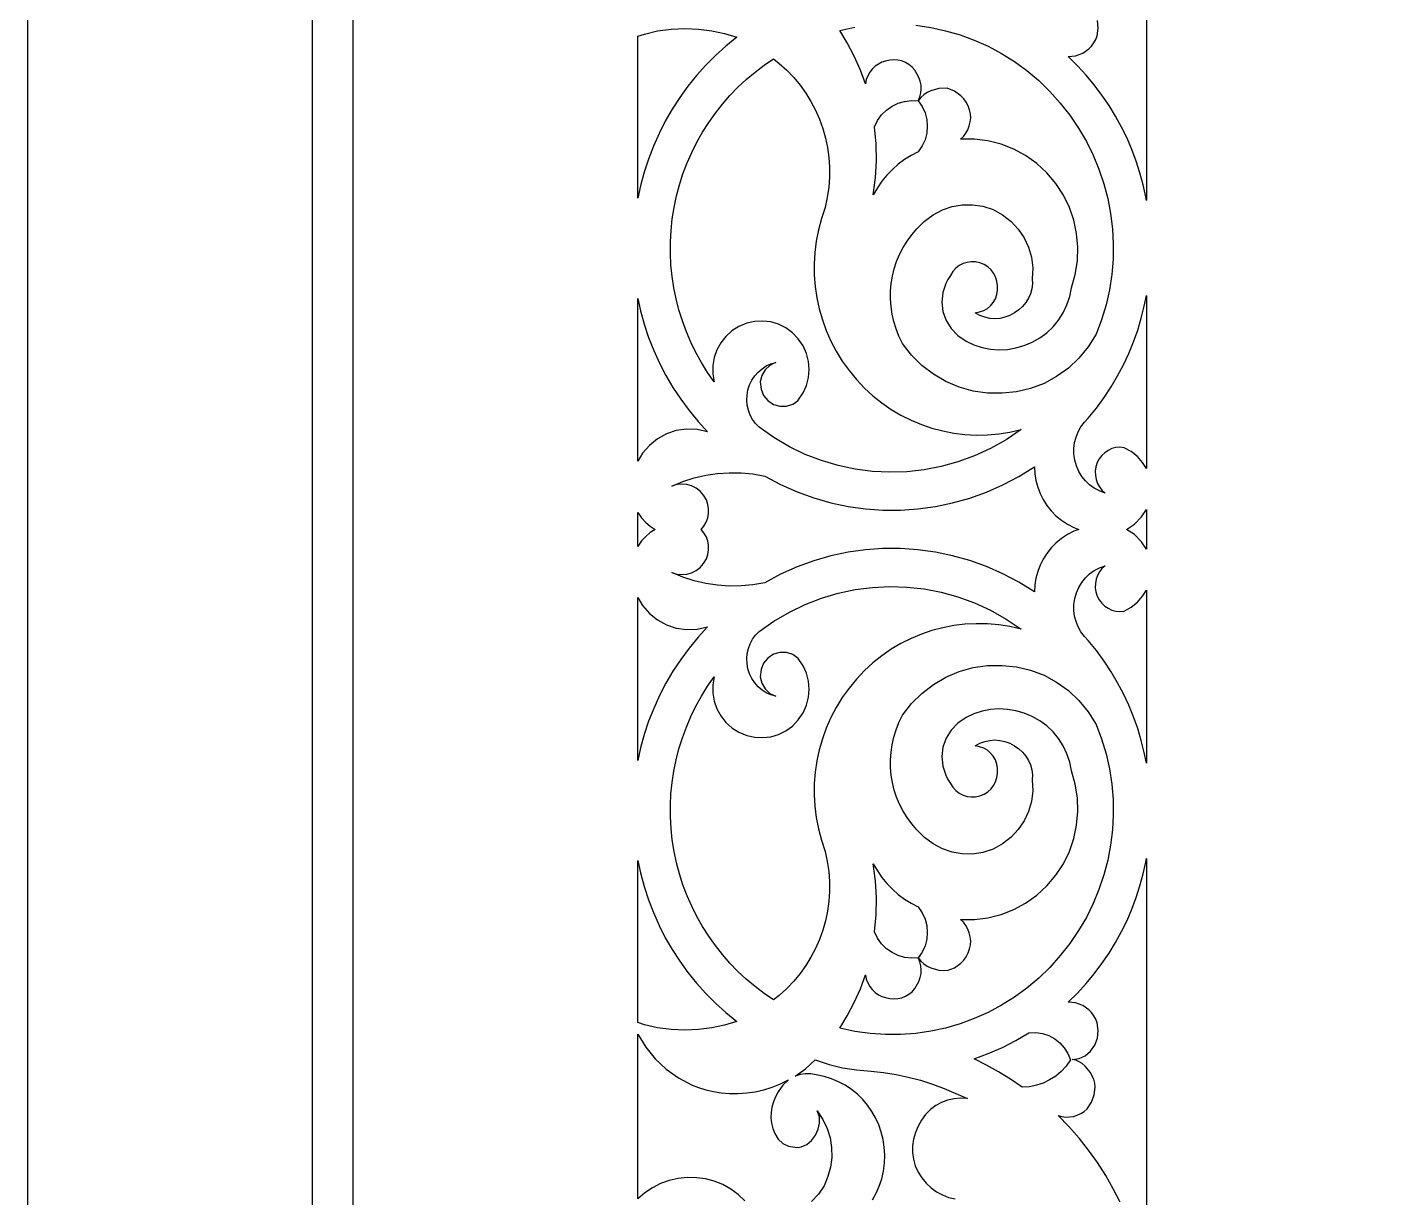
# Model space of a CAD drawing. Extents: x -1830 to 1830, y -1025 to 1025.
# Drawn here: x -1830 to -1158, y -329 to 247 of the extents above; entities that cross this region are included whole.
import ezdxf

# ---------------------------------------------------------------- set-up
doc = ezdxf.new("R2010")
doc.units = 0
doc.layers.add('LAYER_1', color=18, linetype='CONTINUOUS')

msp = doc.modelspace()

# ---------------------------------------------------------------- linework, layer by layer
at = {"layer": 'LAYER_1'}
for points in [[(-1830, -1025), (1830, -1025), (1830, 1025), (-1830, 1025)], [(-1690, 885), (-1690, -885), (1690, -885), (1690, 885)], [(1670, 865), (-1670, 865), (-1670, -865), (1670, -865)], [(-1500.17, 245.93), (-1493.64, 245.1), (-1487.35, 243.75), (-1481.38, 241.9), (-1486.72, 237.58), (-1491.8, 233.01), (-1496.62, 228.18), (-1501.17, 223.12), (-1505.43, 217.83), (-1509.41, 212.33), (-1513.1, 206.62), (-1516.49, 200.73), (-1519.57, 194.67), (-1522.34, 188.43), (-1524.79, 182.05), (-1526.91, 175.53), (-1528.7, 168.87), (-1530, 162.81), (-1530, 242.41), (-1526.78, 243.51), (-1520.23, 245.03), (-1513.55, 245.93), (-1506.83, 246.22)], [(-1460.47, 229.08), (-1456.79, 225.72), (-1453.39, 222.15), (-1450.26, 218.38), (-1447.43, 214.41), (-1444.89, 210.28), (-1442.64, 206), (-1440.71, 201.58), (-1439.08, 197.03), (-1437.77, 192.39), (-1436.78, 187.65), (-1436.12, 182.84), (-1435.79, 177.98), (-1435.8, 173.08), (-1436.15, 168.15), (-1436.85, 163.22), (-1437.91, 158.3), (-1439.78, 152.83), (-1441.25, 147.29), (-1442.33, 141.72), (-1443.03, 136.11), (-1443.34, 130.5), (-1443.28, 124.9), (-1442.83, 119.33), (-1442.02, 113.81), (-1440.84, 108.35), (-1439.29, 102.98), (-1437.38, 97.72), (-1435.1, 92.57), (-1432.48, 87.57), (-1429.5, 82.72), (-1426.17, 78.06), (-1422.5, 73.59), (-1418.58, 69.44), (-1414.42, 65.62), (-1410.03, 62.13), (-1405.43, 58.97), (-1400.65, 56.15), (-1395.71, 53.68), (-1390.62, 51.55), (-1385.41, 49.79), (-1380.09, 48.38), (-1374.69, 47.34), (-1369.22, 46.67), (-1363.71, 46.37), (-1358.18, 46.46), (-1352.63, 46.94), (-1347.11, 47.8), (-1341.61, 49.07), (-1348.99, 44.08), (-1356.65, 39.76), (-1364.55, 36.13), (-1372.64, 33.17), (-1380.9, 30.89), (-1389.27, 29.29), (-1397.72, 28.35), (-1406.2, 28.1), (-1414.68, 28.51), (-1423.11, 29.6), (-1431.45, 31.36), (-1439.66, 33.78), (-1447.69, 36.88), (-1455.52, 40.65), (-1463.1, 45.08), (-1470.38, 50.18), (-1472.1, 51.98), (-1473.56, 53.99), (-1474.73, 56.2), (-1475.6, 58.54), (-1476.17, 60.99), (-1476.41, 63.5), (-1476.32, 66.04), (-1475.88, 68.57), (-1475.08, 71.02), (-1473.96, 73.33), (-1472.54, 75.45), (-1470.86, 77.35), (-1468.94, 78.99), (-1466.83, 80.33), (-1464.54, 81.33), (-1462.12, 81.95), (-1463.69, 81.4), (-1465.11, 80.62), (-1467.42, 78.46), (-1469.01, 75.68), (-1469.83, 72.47), (-1469.41, 68.93), (-1468.18, 65.85), (-1466.11, 63.3), (-1463.22, 61.33), (-1460.17, 60.5), (-1456.96, 60.56), (-1453.86, 61.56), (-1452.43, 62.43), (-1451.12, 63.56), (-1448.77, 67.04), (-1447.09, 70.77), (-1446.09, 74.65), (-1445.75, 78.6), (-1446.09, 82.56), (-1447.09, 86.44), (-1448.77, 90.16), (-1451.12, 93.65), (-1454.02, 96.68), (-1457.3, 99.08), (-1460.88, 100.83), (-1464.67, 101.94), (-1468.59, 102.4), (-1472.55, 102.19), (-1476.48, 101.32), (-1480.28, 99.78), (-1483.76, 97.6), (-1486.74, 94.89), (-1489.19, 91.73), (-1491.08, 88.22), (-1492.38, 84.44), (-1493.05, 80.5), (-1493.06, 76.48), (-1492.39, 72.47), (-1495.66, 77.15), (-1498.68, 81.97), (-1501.43, 86.92), (-1503.92, 92), (-1506.14, 97.18), (-1508.09, 102.47), (-1509.76, 107.84), (-1511.16, 113.3), (-1512.29, 118.81), (-1513.13, 124.38), (-1513.7, 130), (-1513.98, 135.64), (-1513.97, 141.3), (-1513.67, 146.98), (-1513.08, 152.65), (-1512.2, 158.3), (-1511.02, 163.9), (-1509.55, 169.41), (-1507.8, 174.83), (-1505.78, 180.13), (-1503.5, 185.31), (-1500.96, 190.36), (-1498.17, 195.27), (-1495.14, 200.03), (-1491.88, 204.62), (-1488.39, 209.04), (-1484.69, 213.28), (-1480.78, 217.31), (-1476.67, 221.15), (-1472.37, 224.77), (-1467.88, 228.16), (-1463.22, 231.31)], [(-1280, 29.94), (-1281.88, 32.9), (-1284.44, 35.76), (-1287.49, 38.2), (-1290.99, 40.15), (-1293.05, 40.36), (-1295.07, 40.19), (-1297.01, 39.67), (-1298.83, 38.82), (-1300.5, 37.69), (-1301.98, 36.31), (-1303.22, 34.7), (-1304.2, 32.9), (-1304.84, 30.79), (-1305.14, 28.67), (-1305.11, 26.57), (-1304.75, 24.54), (-1304.08, 22.62), (-1303.11, 20.83), (-1301.86, 19.23), (-1300.34, 17.86), (-1303.13, 18.87), (-1305.68, 20.22), (-1308, 21.89), (-1310.04, 23.85), (-1311.81, 26.06), (-1313.27, 28.51), (-1314.41, 31.17), (-1315.2, 34.02), (-1315.62, 36.94), (-1315.64, 39.83), (-1315.29, 42.65), (-1314.58, 45.37), (-1313.54, 47.97), (-1312.18, 50.4), (-1310.53, 52.63), (-1308.6, 54.64), (-1304.56, 59.62), (-1300.81, 64.75), (-1297.35, 70.02), (-1294.17, 75.4), (-1291.28, 80.89), (-1288.67, 86.49), (-1286.34, 92.17), (-1284.3, 97.94), (-1282.54, 103.77), (-1281.06, 109.66), (-1280, 114.9)], [(-1528.65, 107.43), (-1526.83, 100.84), (-1524.67, 94.36), (-1522.17, 87.99), (-1519.34, 81.75), (-1516.18, 75.67), (-1512.7, 69.74), (-1508.9, 63.99), (-1504.8, 58.43), (-1500.39, 53.08), (-1495.69, 47.95), (-1500.88, 49.11), (-1506.06, 49.28), (-1511.11, 48.53), (-1515.91, 46.91), (-1520.35, 44.47), (-1524.32, 41.29), (-1527.69, 37.41), (-1530, 33.51), (-1530, 113.55)], [(-1334.83, 27.34), (-1334.31, 24.03), (-1333.44, 20.79), (-1332.26, 17.65), (-1330.77, 14.63), (-1328.98, 11.79), (-1326.9, 9.13), (-1324.56, 6.71), (-1321.81, 4.44), (-1318.87, 2.52), (-1315.75, 0.94), (-1313.31, 0), (-1315.75, -0.94), (-1318.87, -2.52), (-1321.81, -4.44), (-1324.56, -6.71), (-1326.9, -9.13), (-1328.98, -11.79), (-1330.77, -14.63), (-1332.26, -17.65), (-1333.44, -20.79), (-1334.31, -24.03), (-1334.83, -27.34), (-1335.01, -30.67), (-1342.67, -25.95), (-1350.55, -21.82), (-1358.63, -18.28), (-1366.87, -15.32), (-1375.26, -12.96), (-1383.74, -11.19), (-1392.3, -10.01), (-1400.91, -9.43), (-1409.52, -9.44), (-1418.12, -10.04), (-1426.67, -11.24), (-1435.14, -13.04), (-1443.5, -15.44), (-1451.72, -18.43), (-1459.78, -22.02), (-1467.62, -26.22), (-1473.42, -27.23), (-1479.25, -27.78), (-1485.07, -27.86), (-1490.87, -27.47), (-1496.62, -26.61), (-1502.29, -25.28), (-1507.86, -23.47), (-1513.3, -21.2), (-1510.8, -21.99), (-1508.31, -22.27), (-1505.87, -22.07), (-1503.53, -21.41), (-1501.35, -20.3), (-1499.37, -18.77), (-1497.65, -16.83), (-1496.24, -14.51), (-1495.53, -12.29), (-1495.21, -10.03), (-1495.25, -7.79), (-1495.65, -5.61), (-1496.39, -3.54), (-1497.46, -1.64), (-1498.81, 0), (-1497.46, 1.64), (-1496.39, 3.54), (-1495.65, 5.61), (-1495.25, 7.79), (-1495.21, 10.03), (-1495.53, 12.29), (-1496.24, 14.51), (-1497.65, 16.83), (-1499.37, 18.77), (-1501.35, 20.3), (-1503.53, 21.41), (-1505.87, 22.07), (-1508.31, 22.27), (-1510.8, 21.99), (-1513.3, 21.2), (-1507.86, 23.47), (-1502.29, 25.28), (-1496.62, 26.61), (-1490.87, 27.47), (-1485.07, 27.86), (-1479.25, 27.78), (-1473.42, 27.23), (-1467.62, 26.22), (-1459.78, 22.02), (-1451.72, 18.43), (-1443.5, 15.44), (-1435.14, 13.04), (-1426.67, 11.24), (-1418.12, 10.04), (-1409.52, 9.44), (-1400.91, 9.43), (-1392.3, 10.01), (-1383.74, 11.19), (-1375.26, 12.96), (-1366.87, 15.32), (-1358.63, 18.28), (-1350.55, 21.82), (-1342.67, 25.95), (-1335.01, 30.67)], [(-1528.15, 5.6), (-1526.12, 3.43), (-1523.85, 1.55), (-1521.48, 0), (-1523.85, -1.55), (-1526.12, -3.43), (-1528.15, -5.6), (-1530, -8.36), (-1530, 8.36)], [(-1280, -9.75), (-1282.41, -6.12), (-1285.91, -2.6), (-1289.8, 0), (-1285.91, 2.6), (-1282.41, 6.12), (-1280, 9.75)], [(-1301.86, -19.23), (-1303.11, -20.83), (-1304.08, -22.62), (-1304.75, -24.54), (-1305.11, -26.57), (-1305.14, -28.67), (-1304.84, -30.79), (-1304.2, -32.9), (-1303.22, -34.7), (-1301.98, -36.31), (-1300.5, -37.69), (-1298.83, -38.82), (-1297.01, -39.67), (-1295.07, -40.19), (-1293.05, -40.36), (-1290.99, -40.15), (-1287.49, -38.2), (-1284.44, -35.76), (-1281.88, -32.9), (-1280, -29.94), (-1280, -114.9), (-1281.06, -109.66), (-1282.54, -103.77), (-1284.3, -97.94), (-1286.34, -92.17), (-1288.67, -86.49), (-1291.28, -80.89), (-1294.17, -75.4), (-1297.35, -70.02), (-1300.81, -64.75), (-1304.56, -59.62), (-1308.6, -54.64), (-1310.53, -52.63), (-1312.18, -50.4), (-1313.54, -47.97), (-1314.58, -45.37), (-1315.29, -42.65), (-1315.64, -39.83), (-1315.62, -36.94), (-1315.2, -34.02), (-1314.41, -31.17), (-1313.27, -28.51), (-1311.81, -26.06), (-1310.04, -23.85), (-1308, -21.89), (-1305.68, -20.22), (-1303.13, -18.87), (-1300.34, -17.86)], [(-1527.69, -37.41), (-1524.32, -41.29), (-1520.35, -44.47), (-1515.91, -46.91), (-1511.11, -48.53), (-1506.06, -49.28), (-1500.88, -49.11), (-1495.69, -47.95), (-1500.39, -53.08), (-1504.8, -58.43), (-1508.9, -63.99), (-1512.7, -69.74), (-1516.18, -75.67), (-1519.34, -81.75), (-1522.17, -87.99), (-1524.67, -94.36), (-1526.83, -100.84), (-1528.65, -107.43), (-1530, -113.55), (-1530, -33.51)], [(-1397.72, -28.35), (-1389.27, -29.29), (-1380.9, -30.89), (-1372.64, -33.17), (-1364.55, -36.13), (-1356.65, -39.76), (-1348.99, -44.08), (-1341.61, -49.07), (-1347.11, -47.8), (-1352.63, -46.94), (-1358.18, -46.46), (-1363.71, -46.37), (-1369.22, -46.67), (-1374.69, -47.34), (-1380.09, -48.38), (-1385.41, -49.79), (-1390.62, -51.55), (-1395.71, -53.68), (-1400.65, -56.15), (-1405.43, -58.97), (-1410.03, -62.13), (-1414.42, -65.62), (-1418.58, -69.44), (-1422.5, -73.59), (-1426.17, -78.06), (-1429.5, -82.72), (-1432.48, -87.57), (-1435.1, -92.57), (-1437.38, -97.72), (-1439.29, -102.98), (-1440.84, -108.35), (-1442.02, -113.81), (-1442.83, -119.33), (-1443.28, -124.9), (-1443.34, -130.5), (-1443.03, -136.11), (-1442.33, -141.72), (-1441.25, -147.29), (-1439.78, -152.83), (-1437.91, -158.3), (-1436.85, -163.22), (-1436.15, -168.15), (-1435.8, -173.08), (-1435.79, -177.98), (-1436.12, -182.84), (-1436.78, -187.65), (-1437.77, -192.39), (-1439.08, -197.03), (-1440.71, -201.58), (-1442.64, -206), (-1444.89, -210.28), (-1447.43, -214.41), (-1450.26, -218.38), (-1453.39, -222.15), (-1456.79, -225.72), (-1460.47, -229.08), (-1463.22, -231.31), (-1467.88, -228.16), (-1472.37, -224.77), (-1476.67, -221.15), (-1480.78, -217.31), (-1484.69, -213.28), (-1488.39, -209.04), (-1491.88, -204.62), (-1495.14, -200.03), (-1498.17, -195.27), (-1500.96, -190.36), (-1503.5, -185.31), (-1505.78, -180.13), (-1507.8, -174.83), (-1509.55, -169.41), (-1511.02, -163.9), (-1512.2, -158.3), (-1513.08, -152.65), (-1513.67, -146.98), (-1513.97, -141.3), (-1513.98, -135.64), (-1513.7, -130), (-1513.13, -124.38), (-1512.29, -118.81), (-1511.16, -113.3), (-1509.76, -107.84), (-1508.09, -102.47), (-1506.14, -97.18), (-1503.92, -92), (-1501.43, -86.92), (-1498.68, -81.97), (-1495.66, -77.15), (-1492.39, -72.47), (-1493.06, -76.48), (-1493.05, -80.5), (-1492.38, -84.44), (-1491.08, -88.22), (-1489.19, -91.73), (-1486.74, -94.89), (-1483.76, -97.6), (-1480.28, -99.78), (-1476.48, -101.32), (-1472.55, -102.19), (-1468.59, -102.4), (-1464.67, -101.94), (-1460.88, -100.83), (-1457.3, -99.08), (-1454.02, -96.68), (-1451.12, -93.65), (-1448.77, -90.16), (-1447.09, -86.44), (-1446.09, -82.56), (-1445.75, -78.6), (-1446.09, -74.65), (-1447.09, -70.77), (-1448.77, -67.04), (-1451.12, -63.56), (-1452.43, -62.43), (-1453.86, -61.56), (-1456.96, -60.56), (-1460.17, -60.5), (-1463.22, -61.33), (-1466.11, -63.3), (-1468.18, -65.85), (-1469.41, -68.93), (-1469.83, -72.47), (-1469.01, -75.68), (-1467.42, -78.46), (-1465.11, -80.62), (-1463.69, -81.4), (-1462.12, -81.95), (-1464.54, -81.33), (-1466.83, -80.33), (-1468.94, -78.99), (-1470.86, -77.35), (-1472.54, -75.45), (-1473.96, -73.33), (-1475.08, -71.02), (-1475.88, -68.57), (-1476.32, -66.04), (-1476.41, -63.5), (-1476.17, -60.99), (-1475.6, -58.54), (-1474.73, -56.2), (-1473.56, -53.99), (-1472.1, -51.98), (-1470.38, -50.18), (-1463.1, -45.08), (-1455.52, -40.65), (-1447.69, -36.88), (-1439.66, -33.78), (-1431.45, -31.36), (-1423.11, -29.6), (-1414.68, -28.51), (-1406.2, -28.1)], [(-1343.84, -67.6), (-1336.94, -69.23), (-1330.35, -71.76), (-1324.14, -75.12), (-1318.4, -79.27), (-1313.21, -84.14), (-1308.63, -89.7), (-1304.75, -95.88), (-1302.02, -103.06), (-1299.84, -110.37), (-1298.18, -117.77), (-1297.05, -125.24), (-1296.44, -132.76), (-1296.34, -140.28), (-1296.75, -147.78), (-1297.66, -155.23), (-1299.07, -162.61), (-1300.97, -169.88), (-1303.35, -177.01), (-1306.22, -183.97), (-1309.55, -190.74), (-1313.36, -197.28), (-1317.63, -203.57), (-1322.35, -209.57), (-1327.49, -215.32), (-1332.97, -220.64), (-1338.77, -225.52), (-1344.86, -229.96), (-1351.22, -233.94), (-1357.81, -237.46), (-1364.62, -240.51), (-1371.6, -243.08), (-1378.74, -245.16), (-1386.01, -246.74), (-1393.38, -247.81), (-1400.82, -248.37), (-1408.3, -248.4), (-1415.81, -247.89), (-1423.3, -246.84), (-1430.76, -245.24), (-1427.08, -239.11), (-1423.6, -232.56), (-1420.54, -225.81), (-1418.1, -219.05), (-1417.72, -221.08), (-1417.02, -222.98), (-1416.03, -224.73), (-1414.8, -226.29), (-1413.36, -227.65), (-1411.76, -228.77), (-1410.02, -229.62), (-1408.2, -230.19), (-1406.14, -230.67), (-1404.1, -230.83), (-1402.12, -230.69), (-1400.22, -230.26), (-1398.42, -229.55), (-1396.74, -228.55), (-1395.23, -227.28), (-1393.89, -225.74), (-1391.85, -222.21), (-1391.19, -220.34), (-1390.79, -218.42), (-1390.68, -216.48), (-1390.87, -214.53), (-1391.38, -212.59), (-1392.24, -210.69), (-1395.55, -210.82), (-1398.84, -210.41), (-1402.03, -209.47), (-1405.03, -208.04), (-1407.78, -206.14), (-1410.19, -203.79), (-1412.19, -201.03), (-1413.7, -197.87), (-1412.86, -189.51), (-1412.74, -181.15), (-1413.23, -172.79), (-1414.25, -164.43), (-1412.27, -167.88), (-1410.04, -171.11), (-1407.58, -174.12), (-1404.89, -176.9), (-1402.01, -179.45), (-1398.93, -181.75), (-1395.67, -183.81), (-1392.24, -185.61), (-1390.25, -188.47), (-1388.83, -191.56), (-1387.98, -194.82), (-1387.7, -198.15), (-1387.98, -201.48), (-1388.83, -204.73), (-1390.25, -207.83), (-1392.24, -210.69), (-1390.9, -212.25), (-1389.38, -213.61), (-1387.71, -214.73), (-1385.91, -215.63), (-1382.02, -216.72), (-1377.93, -216.82), (-1374.35, -215.48), (-1371.19, -213.2), (-1369.83, -211.73), (-1368.65, -210.08), (-1367.67, -208.24), (-1366.93, -206.23), (-1366.48, -204.3), (-1366.38, -202.32), (-1366.58, -200.32), (-1367.06, -198.36), (-1367.81, -196.47), (-1368.78, -194.71), (-1369.97, -193.12), (-1371.33, -191.74), (-1364.56, -191.74), (-1357.91, -190.93), (-1351.45, -189.32), (-1345.26, -186.93), (-1339.4, -183.79), (-1333.95, -179.9), (-1328.98, -175.3), (-1324.56, -170), (-1320.82, -164.35), (-1317.86, -158.31), (-1315.69, -151.97), (-1314.31, -145.41), (-1313.73, -138.73), (-1313.95, -131.99), (-1314.99, -125.3), (-1316.85, -118.73), (-1317.72, -114.43), (-1319.09, -110.32), (-1320.91, -106.45), (-1323.18, -102.85), (-1325.86, -99.56), (-1328.92, -96.63), (-1332.35, -94.09), (-1336.11, -91.98), (-1340.1, -90.33), (-1344.2, -89.17), (-1348.37, -88.48), (-1352.55, -88.29), (-1356.71, -88.59), (-1360.8, -89.39), (-1364.77, -90.71), (-1368.58, -92.54), (-1372.7, -95.35), (-1376.01, -98.74), (-1378.48, -102.65), (-1380.13, -107.03), (-1380.54, -111.69), (-1380.06, -116.36), (-1378.66, -120.82), (-1377.6, -122.91), (-1376.28, -124.86), (-1375.1, -126.79), (-1373.66, -128.4), (-1372, -129.69), (-1370.16, -130.64), (-1368.19, -131.26), (-1366.14, -131.52), (-1364.06, -131.44), (-1361.97, -130.99), (-1359.83, -130.19), (-1357.97, -129.06), (-1356.38, -127.64), (-1355.1, -125.98), (-1354.12, -124.1), (-1353.46, -122.06), (-1353.14, -119.88), (-1353.17, -117.62), (-1353.55, -115.4), (-1354.27, -113.37), (-1355.3, -111.54), (-1356.61, -109.95), (-1358.18, -108.62), (-1359.98, -107.58), (-1361.99, -106.86), (-1364.18, -106.47), (-1361.86, -105.19), (-1359.46, -104.27), (-1357.02, -103.73), (-1354.55, -103.54), (-1352.07, -103.73), (-1349.63, -104.27), (-1347.23, -105.19), (-1344.92, -106.47), (-1342.78, -107.87), (-1340.91, -109.55), (-1339.33, -111.47), (-1338.04, -113.58), (-1337.06, -115.84), (-1336.4, -118.23), (-1336.08, -120.69), (-1336.11, -123.19), (-1335.92, -128.56), (-1336.57, -133.75), (-1338, -138.7), (-1340.17, -143.32), (-1343.04, -147.56), (-1346.56, -151.32), (-1350.68, -154.56), (-1355.37, -157.19), (-1360.39, -158.84), (-1365.47, -159.62), (-1370.55, -159.58), (-1375.52, -158.72), (-1380.32, -157.08), (-1384.85, -154.68), (-1389.04, -151.55), (-1392.79, -147.71), (-1395.34, -144.8), (-1397.61, -141.73), (-1399.61, -138.5), (-1401.33, -135.15), (-1402.78, -131.69), (-1403.95, -128.14), (-1404.84, -124.51), (-1405.44, -120.82), (-1405.77, -117.09), (-1405.8, -113.35), (-1405.55, -109.6), (-1405.01, -105.86), (-1404.19, -102.16), (-1403.07, -98.5), (-1401.65, -94.92), (-1399.94, -91.42), (-1395.47, -85.68), (-1390.36, -80.62), (-1384.69, -76.27), (-1378.55, -72.68), (-1372.03, -69.91), (-1365.2, -67.99), (-1358.15, -66.97), (-1350.97, -66.9)], [(-1528.7, -168.87), (-1526.91, -175.53), (-1524.79, -182.05), (-1522.34, -188.43), (-1519.57, -194.67), (-1516.49, -200.73), (-1513.1, -206.62), (-1509.41, -212.33), (-1505.43, -217.83), (-1501.17, -223.12), (-1496.62, -228.18), (-1491.8, -233.01), (-1486.72, -237.58), (-1481.38, -241.9), (-1487.35, -243.75), (-1493.64, -245.1), (-1500.17, -245.93), (-1506.83, -246.22), (-1513.55, -245.93), (-1520.23, -245.03), (-1526.78, -243.51), (-1530, -242.41), (-1530, -162.81)], [(-1331.02, -247.84), (-1327.93, -248.86), (-1325.11, -250.4), (-1322.59, -252.4), (-1320.43, -254.84), (-1318.68, -257.67), (-1317.4, -260.85), (-1319.46, -263.82), (-1321.87, -266.46), (-1324.6, -268.75), (-1327.58, -270.67), (-1330.77, -272.19), (-1334.12, -273.31), (-1337.56, -273.99), (-1341.06, -274.22), (-1346.85, -270.24), (-1352.69, -266.63), (-1358.63, -263.33), (-1364.73, -260.29), (-1357.73, -257.66), (-1350.83, -254.72), (-1344.14, -251.35), (-1337.76, -247.47), (-1334.31, -247.36)]]:
    msp.add_lwpolyline(points, close=True, dxfattribs=at)
for points in [[(-1280, 373.31), (-1280, 161.74), (-1280.31, 163.53), (-1281.61, 169.41), (-1283.19, 175.24), (-1285.04, 181), (-1287.16, 186.67), (-1289.56, 192.26), (-1292.23, 197.75), (-1295.18, 203.12), (-1298.39, 208.37), (-1301.87, 213.49), (-1305.63, 218.47), (-1309.65, 223.29), (-1313.94, 227.94), (-1318.5, 232.42), (-1314.82, 232.84), (-1311.35, 234.09), (-1308.29, 236.19), (-1306.98, 237.54), (-1305.85, 239.11), (-1304.94, 240.83), (-1304.29, 242.63), (-1303.71, 246.36), (-1304.07, 250.08)], [(-1393.38, 247.81), (-1386.01, 246.74), (-1378.74, 245.16), (-1371.6, 243.08), (-1364.62, 240.51), (-1357.81, 237.46), (-1351.22, 233.94), (-1344.86, 229.96), (-1338.77, 225.52), (-1332.97, 220.64), (-1327.49, 215.32), (-1322.35, 209.57), (-1317.63, 203.57), (-1313.36, 197.28), (-1309.55, 190.74), (-1306.22, 183.97), (-1303.35, 177.01), (-1300.97, 169.88), (-1299.07, 162.61), (-1297.66, 155.23), (-1296.75, 147.78), (-1296.34, 140.28), (-1296.44, 132.76), (-1297.05, 125.24), (-1298.18, 117.77), (-1299.84, 110.37), (-1302.02, 103.06), (-1304.75, 95.88), (-1308.63, 89.7), (-1313.21, 84.14), (-1318.4, 79.27), (-1324.14, 75.12), (-1330.35, 71.76), (-1336.94, 69.23), (-1343.84, 67.6), (-1350.97, 66.9), (-1358.15, 66.97), (-1365.2, 67.99), (-1372.03, 69.91), (-1378.55, 72.68), (-1384.69, 76.27), (-1390.36, 80.62), (-1395.47, 85.68), (-1399.94, 91.42), (-1401.65, 94.92), (-1403.07, 98.5), (-1404.19, 102.16), (-1405.01, 105.86), (-1405.55, 109.6), (-1405.8, 113.35), (-1405.77, 117.09), (-1405.44, 120.82), (-1404.84, 124.51), (-1403.95, 128.14), (-1402.78, 131.69), (-1401.33, 135.15), (-1399.61, 138.5), (-1397.61, 141.73), (-1395.34, 144.8), (-1392.79, 147.71), (-1389.04, 151.55), (-1384.85, 154.68), (-1380.32, 157.08), (-1375.52, 158.72), (-1370.55, 159.58), (-1365.47, 159.62), (-1360.39, 158.84), (-1355.37, 157.19), (-1350.68, 154.56), (-1346.56, 151.32), (-1343.04, 147.56), (-1340.17, 143.32), (-1338, 138.7), (-1336.57, 133.75), (-1335.92, 128.56), (-1336.11, 123.19), (-1336.08, 120.69), (-1336.4, 118.23), (-1337.06, 115.84), (-1338.04, 113.58), (-1339.33, 111.47), (-1340.91, 109.55), (-1342.78, 107.87), (-1344.92, 106.47), (-1347.23, 105.19), (-1349.63, 104.27), (-1352.07, 103.73), (-1354.55, 103.54), (-1357.02, 103.73), (-1359.46, 104.27), (-1361.86, 105.19), (-1364.18, 106.47), (-1361.99, 106.86), (-1359.98, 107.58), (-1358.18, 108.62), (-1356.61, 109.95), (-1355.3, 111.54), (-1354.27, 113.37), (-1353.55, 115.4), (-1353.17, 117.62), (-1353.14, 119.88), (-1353.46, 122.06), (-1354.12, 124.1), (-1355.1, 125.98), (-1356.38, 127.64), (-1357.97, 129.06), (-1359.83, 130.19), (-1361.97, 130.99), (-1364.06, 131.44), (-1366.14, 131.52), (-1368.19, 131.26), (-1370.16, 130.64), (-1372, 129.69), (-1373.66, 128.4), (-1375.1, 126.79), (-1376.28, 124.86), (-1377.6, 122.91), (-1378.66, 120.82), (-1380.06, 116.36), (-1380.54, 111.69), (-1380.13, 107.03), (-1378.48, 102.65), (-1376.01, 98.74), (-1372.7, 95.35), (-1368.58, 92.54), (-1364.77, 90.71), (-1360.8, 89.39), (-1356.71, 88.59), (-1352.55, 88.29), (-1348.37, 88.48), (-1344.2, 89.17), (-1340.1, 90.33), (-1336.11, 91.98), (-1332.35, 94.09), (-1328.92, 96.63), (-1325.86, 99.56), (-1323.18, 102.85), (-1320.91, 106.45), (-1319.09, 110.32), (-1317.72, 114.43), (-1316.85, 118.73), (-1314.99, 125.3), (-1313.95, 131.99), (-1313.73, 138.73), (-1314.31, 145.41), (-1315.69, 151.97), (-1317.86, 158.31), (-1320.82, 164.35), (-1324.56, 170), (-1328.98, 175.3), (-1333.95, 179.9), (-1339.4, 183.79), (-1345.26, 186.93), (-1351.45, 189.32), (-1357.91, 190.93), (-1364.56, 191.74), (-1371.33, 191.74), (-1369.97, 193.12), (-1368.78, 194.71), (-1367.81, 196.47), (-1367.06, 198.36), (-1366.58, 200.32), (-1366.38, 202.32), (-1366.48, 204.3), (-1366.93, 206.23), (-1367.67, 208.24), (-1368.65, 210.08), (-1369.83, 211.73), (-1371.19, 213.2), (-1374.35, 215.48), (-1377.93, 216.82), (-1382.02, 216.72), (-1385.91, 215.63), (-1387.71, 214.73), (-1389.38, 213.61), (-1390.9, 212.25), (-1392.24, 210.69), (-1390.25, 207.83), (-1388.83, 204.73), (-1387.98, 201.48), (-1387.7, 198.15), (-1387.98, 194.82), (-1388.83, 191.56), (-1390.25, 188.47), (-1392.24, 185.61), (-1395.67, 183.81), (-1398.93, 181.75), (-1402.01, 179.45), (-1404.89, 176.9), (-1407.58, 174.12), (-1410.04, 171.11), (-1412.27, 167.88), (-1414.25, 164.43), (-1413.23, 172.79), (-1412.74, 181.15), (-1412.86, 189.51), (-1413.7, 197.87), (-1412.19, 201.03), (-1410.19, 203.79), (-1407.78, 206.14), (-1405.03, 208.04), (-1402.03, 209.47), (-1398.84, 210.41), (-1395.55, 210.82), (-1392.24, 210.69), (-1391.38, 212.59), (-1390.87, 214.53), (-1390.68, 216.48), (-1390.79, 218.42), (-1391.19, 220.34), (-1391.85, 222.21), (-1393.89, 225.74), (-1395.23, 227.28), (-1396.74, 228.55), (-1398.42, 229.55), (-1400.22, 230.26), (-1402.12, 230.69), (-1404.1, 230.83), (-1406.14, 230.67), (-1408.2, 230.19), (-1410.02, 229.62), (-1411.76, 228.77), (-1413.36, 227.65), (-1414.8, 226.29), (-1416.03, 224.73), (-1417.02, 222.98), (-1417.72, 221.08), (-1418.1, 219.05), (-1420.54, 225.81), (-1423.6, 232.56), (-1427.08, 239.11), (-1430.76, 245.24), (-1423.3, 246.84)], [(-1292.9, -330.84), (-1296.29, -324.16), (-1300.01, -317.65), (-1304.06, -311.33), (-1308.44, -305.2), (-1313.13, -299.29), (-1318.14, -293.61), (-1323.46, -288.16), (-1321.58, -288.65), (-1319.67, -288.89), (-1317.77, -288.86), (-1315.89, -288.57), (-1314.06, -288.02), (-1312.31, -287.21), (-1310.67, -286.14), (-1309.15, -284.81), (-1307.01, -281.61), (-1305.64, -277.98), (-1305.2, -274.15), (-1305.38, -272.22), (-1305.85, -270.32), (-1307.75, -266.77), (-1310.17, -263.82), (-1311.57, -262.64), (-1313.1, -261.7), (-1314.76, -261.03), (-1316.55, -260.66), (-1313.09, -260.19), (-1310.1, -258.8), (-1307.52, -256.59), (-1305.3, -253.6), (-1304.07, -250.08), (-1303.71, -246.36), (-1304.29, -242.63), (-1304.94, -240.83), (-1305.85, -239.11), (-1306.98, -237.54), (-1308.29, -236.19), (-1311.35, -234.09), (-1314.82, -232.84), (-1318.5, -232.42), (-1313.94, -227.94), (-1309.65, -223.29), (-1305.63, -218.47), (-1301.87, -213.49), (-1298.39, -208.37), (-1295.18, -203.12), (-1292.23, -197.75), (-1289.56, -192.26), (-1287.16, -186.67), (-1285.04, -181), (-1283.19, -175.24), (-1281.61, -169.41), (-1280.31, -163.53), (-1280, -161.74), (-1280, -373.31)], [(-1477.43, -330.17), (-1480.72, -327.01), (-1484.34, -324.31), (-1488.24, -322.11), (-1492.38, -320.44), (-1496.71, -319.32), (-1501.19, -318.81), (-1505.72, -318.67), (-1510.2, -319.1), (-1514.58, -320.08), (-1518.8, -321.59), (-1522.81, -323.63), (-1526.57, -326.18), (-1530, -329.2), (-1530, -248.2), (-1530, -248.21), (-1526.07, -254.56), (-1521.4, -260.31), (-1516.04, -265.36), (-1510.07, -269.64), (-1503.54, -273.07), (-1500.09, -274.43), (-1496.52, -275.55), (-1492.85, -276.41), (-1489.08, -277.01), (-1484.92, -277.35), (-1480.71, -277.37), (-1476.47, -277.07), (-1472.23, -276.44), (-1468.03, -275.49), (-1463.88, -274.21), (-1459.81, -272.6), (-1455.85, -270.65), (-1458.67, -273.19), (-1461.02, -276.45), (-1462.32, -278.95), (-1463.34, -281.51), (-1464.08, -284.11), (-1464.51, -286.72), (-1464.6, -289.34), (-1464.34, -291.95), (-1463.71, -294.54), (-1462.67, -297.07), (-1461.05, -299.76), (-1458.75, -301.88), (-1455.94, -303.26), (-1452.77, -303.76), (-1451.23, -303.81), (-1449.74, -303.59), (-1446.98, -302.41), (-1444.58, -300.44), (-1442.65, -297.88), (-1441.3, -294.95), (-1440.63, -291.84), (-1440.75, -288.76), (-1441.76, -285.93), (-1439, -290.07), (-1436.91, -294.49), (-1435.49, -299.13), (-1434.75, -303.9), (-1434.67, -308.72), (-1435.26, -313.51), (-1436.53, -318.2), (-1438.46, -322.71), (-1441.23, -326.86), (-1444.55, -330.49)], [(-1414.71, -329.59), (-1412.86, -326.32), (-1411.33, -322.87), (-1410.11, -319.25), (-1409.25, -315.47), (-1408.75, -311.56), (-1408.62, -307.62), (-1408.86, -303.75), (-1409.44, -299.97), (-1410.35, -296.31), (-1411.59, -292.77), (-1413.13, -289.38), (-1414.96, -286.17), (-1417.07, -283.14), (-1419.44, -280.32), (-1422.07, -277.73), (-1424.93, -275.39), (-1428.01, -273.32), (-1431.31, -271.53), (-1434.8, -270.05), (-1438.47, -268.9), (-1442.31, -268.09), (-1445.01, -267.66), (-1447.66, -267.65), (-1450.23, -268.06), (-1452.69, -268.87), (-1447.54, -265.17), (-1442.86, -260.85), (-1436.01, -263.05), (-1429.31, -264.68), (-1422.51, -265.78), (-1415.35, -266.42), (-1409.19, -267.02), (-1403.08, -267.96), (-1397.04, -269.23), (-1391.07, -270.81), (-1385.18, -272.67), (-1379.37, -274.81), (-1368.03, -279.79), (-1371.32, -279.61), (-1374.57, -279.88), (-1377.73, -280.6), (-1380.75, -281.75), (-1383.59, -283.31), (-1386.21, -285.28), (-1388.56, -287.64), (-1390.59, -290.38), (-1392.26, -293.38), (-1393.55, -296.51), (-1394.45, -299.72), (-1394.92, -302.99), (-1394.96, -306.29), (-1394.53, -309.59), (-1393.63, -312.84), (-1392.24, -316.02), (-1390.41, -318.84), (-1388.27, -321.4), (-1385.83, -323.68), (-1383.16, -325.63), (-1380.28, -327.22), (-1377.23, -328.4), (-1374.05, -329.14)]]:
    msp.add_lwpolyline(points, dxfattribs=at)

doc.saveas('drawing.dxf')
